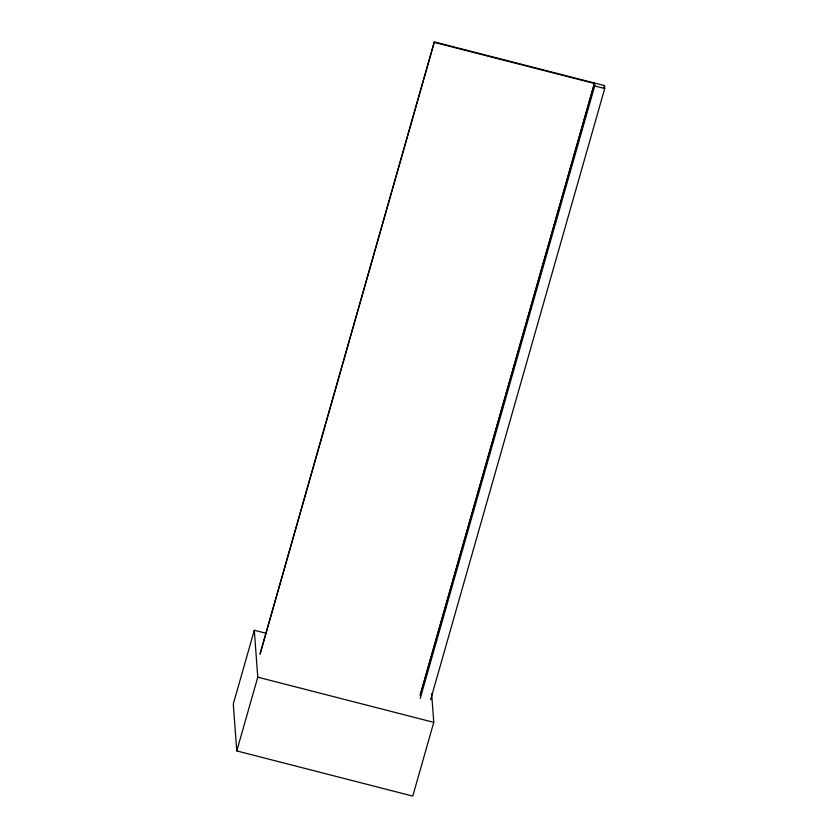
<?xml version="1.0" encoding="UTF-8"?>
<svg xmlns="http://www.w3.org/2000/svg" width="838" height="838" viewBox="0 0 838 838"><rect width="100%" height="100%" fill="white"/><g stroke="black" fill="none" stroke-linecap="round" stroke-linejoin="round"><path stroke-width="1.26" d="M265.698 633.182L254.302 630.249L233.289 704.004L236.777 750.921L412.767 796.1L433.77 722.356L431.643 693.686M260.052 653.745L434.346 41.9L604.491 85.591L604.711 88.524L430.617 699.688M260.084 654.237L434.346 41.9M236.777 750.921L257.779 677.167L254.302 630.249M420.194 694.859L594.477 83.014L594.697 85.947L420.247 698.379M420.226 695.351L594.519 83.507L434.377 42.392M603.779 88.105L604.491 85.591M594.697 85.947L604.711 88.524M257.779 677.167L433.77 722.356"/></g></svg>
